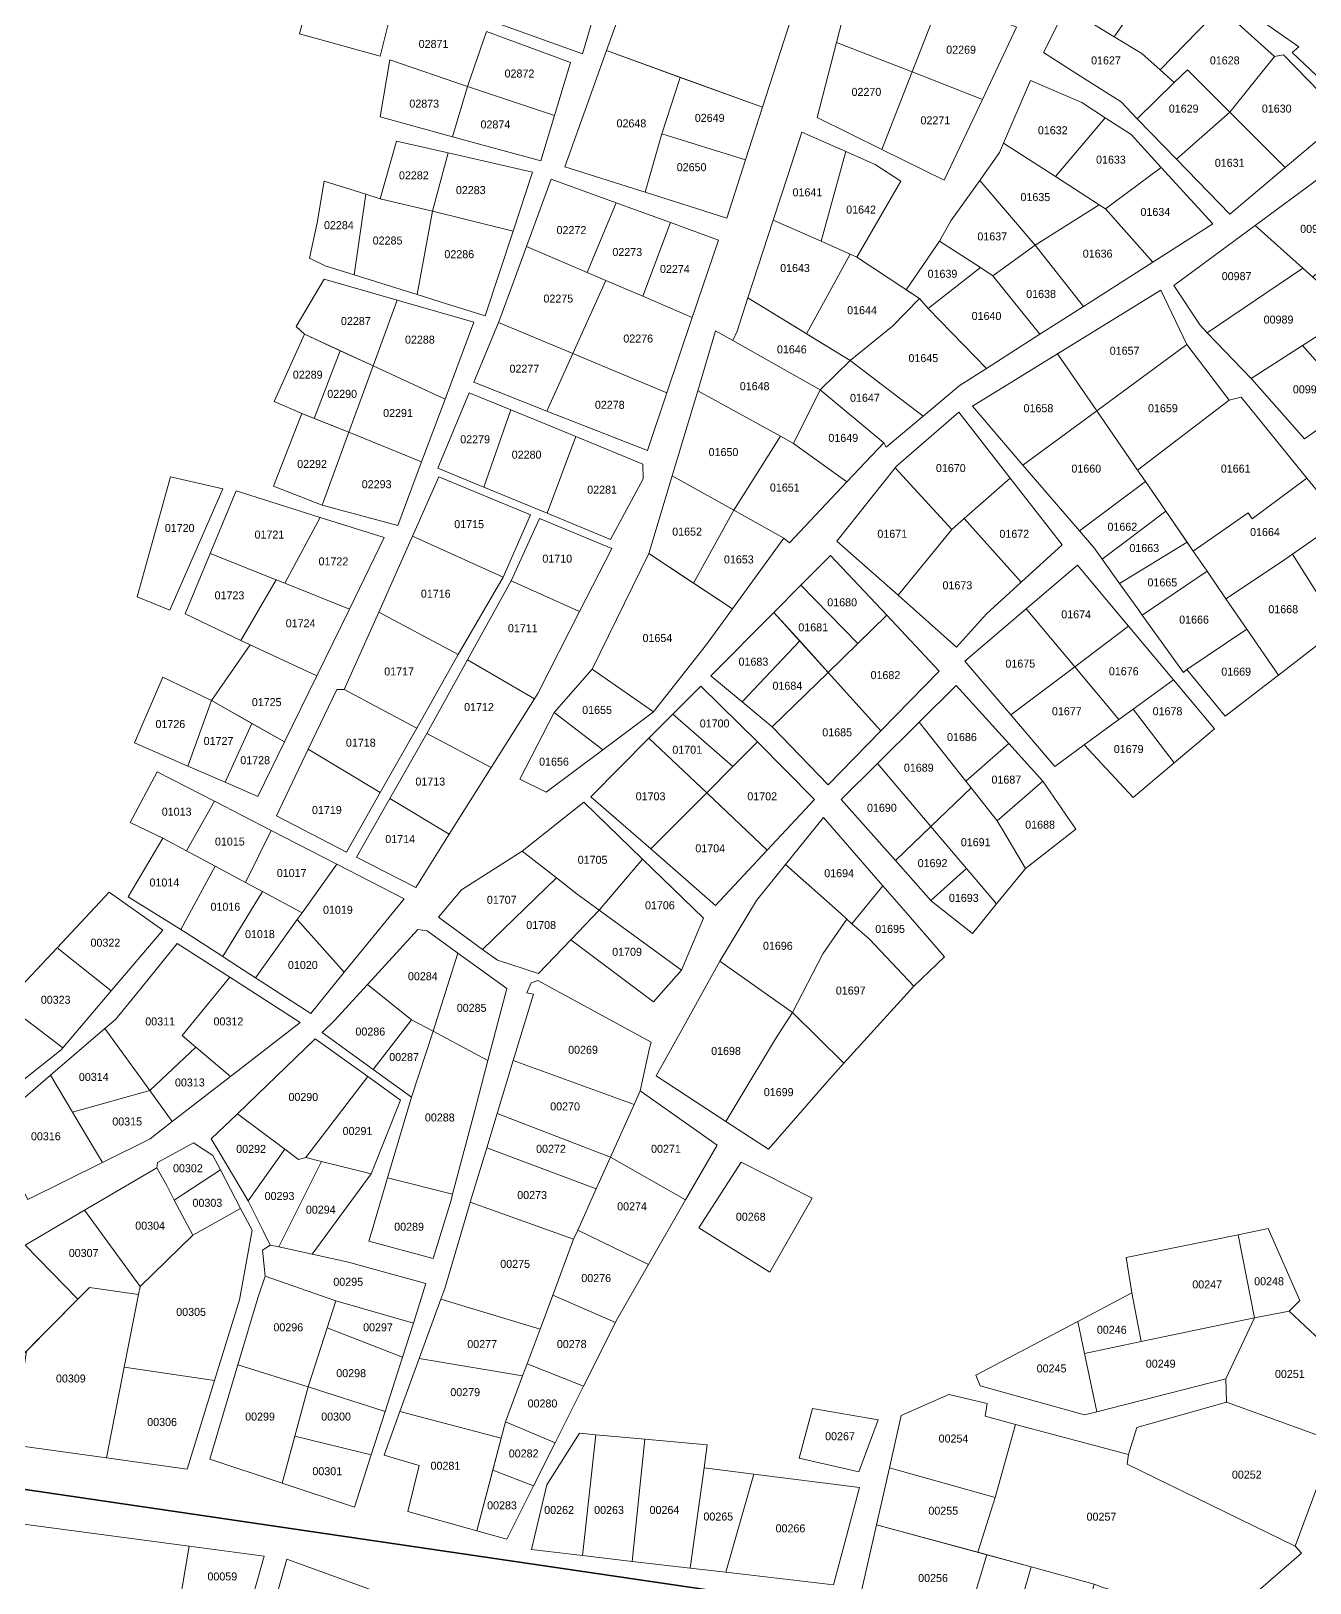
# Model space of a CAD drawing. Header units: metres. Extents: x 245225 to 248406, y 1633796 to 1637634.
# Drawn here: x 246845.3 to 247085.1, y 1634876.8 to 1635167.8 of the extents above; entities that cross this region are included whole.
import ezdxf
from ezdxf.enums import TextEntityAlignment as Align

# ---------------------------------------------------------------- set-up
doc = ezdxf.new("R2010")
doc.units = ezdxf.units.M
doc.header["$MEASUREMENT"] = 0
doc.layers.add('historique_numero_parcelle', color=7, linetype='Continuous')
doc.layers.add('limites_sections', color=7, linetype='Continuous')
doc.layers.add('LIMITES_PARCELLES', color=7, linetype='Continuous', lineweight=0, true_color=0xffffff)
doc.styles.add('Style-FANCY', font='FANCY.shx')

msp = doc.modelspace()

# ---------------------------------------------------------------- linework, layer by layer
at = {"layer": 'limites_parcelles', "flags": 128}
for points in [[(246975.516, 1635181.626), (246989.965, 1635176.712), (246982.493, 1635153.475), (246953.267, 1635164.093), (246961.311, 1635186.456), (246975.516, 1635181.626)], [(246952.71, 1635176.865), (246948.726, 1635163.488), (246930.802, 1635169.931), (246935.004, 1635180.71), (246936.095, 1635183.509), (246952.71, 1635176.865)], [(247080.081, 1635184.761), (247086.971, 1635179.308), (247092.753, 1635175.235), (247105.954, 1635165.935), (247093.207, 1635152.98), (247081.785, 1635163.75), (247083.055, 1635164.809), (247071.225, 1635173.061), (247079.887, 1635184.813), (247079.927, 1635184.866), (247080.081, 1635184.761)], [(247012.321, 1635175.79), (247016.036, 1635174.26), (247010.542, 1635160.095), (246996.357, 1635165.634), (247000.235, 1635180.769), (247012.321, 1635175.79)], [(247066.439, 1635170.1), (247057.026, 1635160.503), (247053.633, 1635163.539), (247048.452, 1635166.691), (247055.962, 1635177.615), (247066.439, 1635170.1)], [(247022.225, 1635171.71), (247030.103, 1635168.464), (247023.719, 1635154.949), (247010.542, 1635160.095), (247016.036, 1635174.26), (247022.225, 1635171.71)], [(247048.452, 1635166.691), (247053.633, 1635163.539), (247057.026, 1635160.503), (247059.666, 1635158.141), (247052.762, 1635151.325), (247049.72, 1635154.466), (247042.98, 1635158.755), (247035.167, 1635163.726), (247039.444, 1635172.171), (247048.452, 1635166.691)], [(247078.504, 1635163.01), (247070.09, 1635152.585), (247062.206, 1635160.47), (247059.666, 1635158.141), (247057.026, 1635160.503), (247066.439, 1635170.1), (247068.556, 1635171.9), (247078.504, 1635163.01)], [(246967.064, 1635159.081), (246963.627, 1635148.476), (246960.513, 1635137.543), (246945.436, 1635142.323), (246949.246, 1635152.914), (246953.267, 1635164.093), (246967.064, 1635159.081)], [(247080.487, 1635142.189), (247070.09, 1635152.585), (247078.504, 1635163.01), (247080.197, 1635163.327), (247091.623, 1635151.572), (247080.487, 1635142.189)], [(247070.09, 1635152.585), (247060.109, 1635143.739), (247052.762, 1635151.325), (247059.666, 1635158.141), (247062.206, 1635160.47), (247070.09, 1635152.585)], [(247046.752, 1635151.524), (247037.445, 1635140.468), (247027.694, 1635146.753), (247032.749, 1635158.516), (247042.38, 1635154.388), (247046.752, 1635151.524)], [(247057.266, 1635142.168), (247046.807, 1635134.435), (247045.624, 1635135.197), (247037.445, 1635140.468), (247046.752, 1635151.524), (247051.587, 1635148.356), (247057.266, 1635142.168)], [(246998.12, 1635145.169), (246993.486, 1635128.348), (246984.512, 1635132.33), (246987.236, 1635140.668), (246989.886, 1635148.779), (246998.12, 1635145.169)], [(247037.445, 1635140.468), (247045.624, 1635135.197), (247033.631, 1635127.608), (247023.234, 1635139.772), (247026.928, 1635144.969), (247027.694, 1635146.753), (247037.445, 1635140.468)], [(246935.723, 1635130.271), (246926.669, 1635132.525), (246920.645, 1635134.025), (246923.546, 1635144.921), (246939.358, 1635141.338), (246935.723, 1635130.271)], [(246993.486, 1635128.348), (246998.12, 1635145.169), (247003.645, 1635142.747), (247008.433, 1635139.63), (247000.171, 1635125.381), (246993.486, 1635128.348)], [(246908.098, 1635137.16), (246905.928, 1635122.034), (246900.464, 1635123.743), (246897.553, 1635125.198), (246899.009, 1635131.813), (246900.332, 1635139.618), (246908.098, 1635137.16)], [(247033.631, 1635127.608), (247025.693, 1635121.893), (247023.367, 1635123.407), (247015.692, 1635128.402), (247017.826, 1635132.163), (247023.234, 1635139.772), (247033.631, 1635127.608)], [(247096.663, 1635131.951), (247085.7, 1635121.646), (247083.81, 1635123.342), (247074.896, 1635131.34), (247087.076, 1635140.316), (247096.663, 1635131.951)], [(246910.783, 1635136.311), (246920.645, 1635134.025), (246917.721, 1635118.345), (246905.928, 1635122.034), (246908.098, 1635137.16), (246910.783, 1635136.311)], [(246935.723, 1635130.271), (246930.494, 1635114.35), (246923.265, 1635116.612), (246917.721, 1635118.345), (246920.645, 1635134.025), (246926.669, 1635132.525), (246935.723, 1635130.271)], [(246965.235, 1635131.845), (246960.053, 1635118.054), (246953.1, 1635121.026), (246949.643, 1635122.503), (246955.052, 1635135.56), (246965.235, 1635131.845)], [(247046.807, 1635134.435), (247055.659, 1635124.431), (247042.666, 1635116.129), (247033.631, 1635127.608), (247045.624, 1635135.197), (247046.807, 1635134.435)], [(246998.9, 1635125.946), (246990.771, 1635111.008), (246990.675, 1635111.067), (246979.757, 1635117.774), (246984.512, 1635132.33), (246993.486, 1635128.348), (246998.9, 1635125.946)], [(247083.81, 1635123.342), (247065.891, 1635111.201), (247064.533, 1635112.614), (247059.612, 1635120.075), (247074.896, 1635131.34), (247083.81, 1635123.342)], [(247009.448, 1635119.265), (247015.692, 1635128.402), (247023.367, 1635123.407), (247013.549, 1635115.781), (247011.961, 1635117.607), (247009.448, 1635119.265)], [(246949.643, 1635122.503), (246953.1, 1635121.026), (246946.934, 1635107.327), (246933.011, 1635113.138), (246933.265, 1635113.748), (246938.262, 1635127.367), (246949.643, 1635122.503)], [(246990.771, 1635111.008), (246998.9, 1635125.946), (247000.171, 1635125.381), (247011.961, 1635117.607), (247006.881, 1635112.448), (246998.901, 1635106.014), (246990.771, 1635111.008)], [(247025.693, 1635121.893), (247034.521, 1635110.926), (247024.496, 1635104.52), (247013.549, 1635115.781), (247023.367, 1635123.407), (247025.693, 1635121.893)], [(247085.7, 1635121.646), (247093.224, 1635114.894), (247083.766, 1635108.832), (247074.111, 1635102.644), (247065.891, 1635111.201), (247083.81, 1635123.342), (247085.7, 1635121.646)], [(246913.978, 1635117.303), (246909.47, 1635104.974), (246896.627, 1635110.911), (246895.04, 1635112.366), (246900.332, 1635121.23), (246913.978, 1635117.303)], [(246960.053, 1635118.054), (246969.336, 1635114.086), (246964.57, 1635099.967), (246946.934, 1635107.327), (246953.1, 1635121.026), (246960.053, 1635118.054)], [(246998.901, 1635106.014), (246993.292, 1635100.51), (246976.906, 1635109.739), (246977.715, 1635111.526), (246979.757, 1635117.774), (246998.901, 1635106.014)], [(247018.851, 1635100.807), (247012.61, 1635095.565), (246998.901, 1635106.014), (247006.881, 1635112.448), (247011.961, 1635117.607), (247013.549, 1635115.781), (247024.496, 1635104.52), (247019.383, 1635101.254), (247018.851, 1635100.807)], [(246903.281, 1635107.835), (246898.443, 1635095.149), (246896.098, 1635096.094), (246890.939, 1635098.343), (246896.627, 1635110.911), (246903.281, 1635107.835)], [(246976.906, 1635109.739), (246993.292, 1635100.51), (246988.318, 1635090.456), (246985.883, 1635091.793), (246970.347, 1635100.326), (246973.709, 1635111.54), (246976.906, 1635109.739)], [(247070.01, 1635098.578), (247062.886, 1635093.141), (247052.819, 1635085.458), (247045.171, 1635096.588), (247062.073, 1635109.029), (247070.01, 1635098.578)], [(247093.423, 1635097.904), (247084.139, 1635091.342), (247074.217, 1635102.533), (247074.111, 1635102.644), (247083.766, 1635108.832), (247093.423, 1635097.904)], [(247012.61, 1635095.565), (247005.655, 1635089.724), (247005.232, 1635090.571), (246993.292, 1635100.51), (246998.901, 1635106.014), (247012.61, 1635095.565)], [(247084.584, 1635083.942), (247074.305, 1635076.339), (247073.573, 1635077.416), (247063.257, 1635070.269), (247056.221, 1635080.508), (247054.308, 1635083.292), (247052.819, 1635085.458), (247062.886, 1635093.141), (247070.01, 1635098.578), (247072.259, 1635099.107), (247084.584, 1635083.942)], [(246947.462, 1635091.76), (246942.126, 1635077.366), (246930.261, 1635082.252), (246935.336, 1635096.739), (246941.11, 1635094.391), (246947.462, 1635091.76)], [(247028.946, 1635083.956), (247020.281, 1635076.35), (247017.987, 1635074.336), (247007.396, 1635085.89), (247007.643, 1635086.201), (247019.332, 1635096.328), (247028.946, 1635083.956)], [(247052.819, 1635085.458), (247054.308, 1635083.292), (247041.909, 1635074.079), (247031.336, 1635086.404), (247045.171, 1635096.588), (247052.819, 1635085.458)], [(246942.126, 1635077.366), (246947.462, 1635091.76), (246960.041, 1635086.549), (246960.147, 1635083.798), (246954.009, 1635072.473), (246942.126, 1635077.366)], [(246988.318, 1635090.456), (246998.311, 1635083.235), (246987.558, 1635071.838), (246986.499, 1635072.685), (246977.118, 1635077.932), (246985.883, 1635091.793), (246988.318, 1635090.456)], [(246899.538, 1635076.594), (246892.922, 1635064.252), (246891.304, 1635064.901), (246878.956, 1635069.848), (246883.795, 1635081.542), (246899.538, 1635076.594)], [(247058.096, 1635077.779), (247046.167, 1635068.76), (247044.61, 1635070.929), (247043.791, 1635071.884), (247041.909, 1635074.079), (247054.308, 1635083.292), (247056.221, 1635080.508), (247058.096, 1635077.779)], [(247084.584, 1635083.942), (247090.998, 1635076.05), (247081.88, 1635069.713), (247079.794, 1635068.264), (247069.397, 1635061.333), (247065.85, 1635066.496), (247064.978, 1635067.765), (247063.257, 1635070.269), (247073.573, 1635077.416), (247074.305, 1635076.339), (247084.584, 1635083.942)], [(247031.015, 1635064.458), (247024.502, 1635058.493), (247018.87, 1635052.274), (247007.904, 1635061.983), (247017.987, 1635074.336), (247020.281, 1635076.35), (247031.015, 1635064.458)], [(246976.856, 1635059.451), (246972, 1635052.788), (246962.025, 1635040.122), (246950.535, 1635048.123), (246961.205, 1635069.827), (246976.856, 1635059.451)], [(247049.459, 1635064.172), (247062.097, 1635071.957), (247063.257, 1635070.269), (247064.978, 1635067.765), (247065.85, 1635066.496), (247053.699, 1635058.262), (247052.871, 1635059.415), (247049.459, 1635064.172)], [(247090.621, 1635055.81), (247079.227, 1635047.028), (247073.296, 1635055.66), (247069.397, 1635061.333), (247079.794, 1635068.264), (247081.88, 1635069.713), (247090.621, 1635055.81)], [(246892.922, 1635064.252), (246905.035, 1635059.399), (246898.945, 1635046.912), (246886.441, 1635052.702), (246884.712, 1635053.529), (246891.304, 1635064.901), (246892.922, 1635064.252)], [(246927.169, 1635049.894), (246935.348, 1635064.726), (246948.18, 1635058.929), (246940.356, 1635043.581), (246939.742, 1635042.602), (246927.169, 1635049.894)], [(247069.397, 1635061.333), (247073.296, 1635055.66), (247062.073, 1635048.042), (247061.411, 1635047.513), (247053.699, 1635058.262), (247065.85, 1635066.496), (247069.397, 1635061.333)], [(247004.692, 1635036.562), (246994.805, 1635047.522), (247000.351, 1635052.919), (247005.817, 1635058.237), (247015.638, 1635047.778), (247004.692, 1635036.562)], [(247059.53, 1635046.14), (247051.998, 1635040.641), (247049.331, 1635038.695), (247041.04, 1635048.598), (247051.135, 1635056.18), (247059.53, 1635046.14)], [(247049.331, 1635038.695), (247042.791, 1635033.921), (247037.334, 1635029.918), (247029.034, 1635039.58), (247041.04, 1635048.598), (247049.331, 1635038.695)], [(246917.65, 1635037.101), (246910.808, 1635024.998), (246897.333, 1635033.13), (246902.679, 1635044.322), (246904.055, 1635044.322), (246917.65, 1635037.101)], [(247059.695, 1635030.572), (247052.019, 1635024.098), (247042.791, 1635033.921), (247049.331, 1635038.695), (247051.998, 1635040.641), (247059.695, 1635030.572)], [(247020.625, 1635027.138), (247021.611, 1635025.892), (247014.037, 1635018.614), (247004.086, 1635030.474), (247011.876, 1635038.192), (247020.625, 1635027.138)], [(246983.378, 1635014.224), (246972.032, 1635024.968), (246976.932, 1635029.893), (246981.525, 1635034.509), (246992.248, 1635023.728), (246983.378, 1635014.224)], [(247026.486, 1635019.732), (247021.611, 1635025.892), (247020.625, 1635027.138), (247028.673, 1635034.189), (247035.085, 1635027.14), (247026.486, 1635019.732)], [(246879.717, 1635023.367), (246874.504, 1635014.068), (246870.037, 1635016.454), (246863.951, 1635019.365), (246868.978, 1635028.89), (246879.717, 1635023.367)], [(247031.778, 1635010.736), (247027.919, 1635017.297), (247026.486, 1635019.732), (247035.085, 1635027.14), (247041.22, 1635018.143), (247031.778, 1635010.736)], [(246890.386, 1635017.88), (246885.565, 1635008.158), (246879.894, 1635011.187), (246874.504, 1635014.068), (246879.717, 1635023.367), (246890.386, 1635017.88)], [(246960.009, 1635012.515), (246951.875, 1635002.968), (246947.773, 1635005.974), (246943.884, 1635009.015), (246937.454, 1635014.043), (246948.963, 1635023.172), (246960.009, 1635012.515)], [(247031.778, 1635010.736), (247026.397, 1635004.136), (247020.724, 1635010.781), (247014.037, 1635018.614), (247021.611, 1635025.892), (247026.486, 1635019.732), (247027.919, 1635017.297), (247031.778, 1635010.736)], [(247005.043, 1635007.542), (246999.263, 1635000.422), (246998.298, 1635001.281), (246997.213, 1635002.245), (246986.796, 1635011.508), (246993.924, 1635020.349), (247003.761, 1635009.018), (247005.043, 1635007.542)], [(246902.679, 1635011.558), (246896.182, 1635002.485), (246888.717, 1635006.473), (246885.565, 1635008.158), (246890.386, 1635017.88), (246902.679, 1635011.558)], [(246879.894, 1635011.187), (246873.454, 1634999.317), (246863.554, 1635005.474), (246870.037, 1635016.454), (246874.504, 1635014.068), (246879.894, 1635011.187)], [(246904.086, 1634991.312), (246895.248, 1635001.182), (246896.182, 1635002.485), (246902.679, 1635011.558), (246915.281, 1635005.077), (246904.086, 1634991.312)], [(246943.884, 1635009.015), (246930.015, 1634995.612), (246921.757, 1635001.654), (246926.077, 1635006.767), (246937.454, 1635014.043), (246943.884, 1635009.015)], [(246993.805, 1634994.792), (246988.122, 1634983.749), (246974.496, 1634993.406), (246981.375, 1635004.783), (246986.796, 1635011.508), (246997.213, 1635002.245), (246998.298, 1635001.281), (246993.805, 1634994.792)], [(246885.565, 1635008.158), (246888.717, 1635006.473), (246881.305, 1634994.246), (246874.402, 1634998.727), (246873.454, 1634999.317), (246879.894, 1635011.187), (246885.565, 1635008.158)], [(246951.875, 1635002.968), (246946.549, 1634997.411), (246940.466, 1634991.065), (246932.789, 1634993.582), (246930.015, 1634995.612), (246943.884, 1635009.015), (246947.773, 1635005.974), (246951.875, 1635002.968)], [(247026.397, 1635004.136), (247021.856, 1634998.565), (247014.183, 1635004.651), (247014.082, 1635004.765), (247020.724, 1635010.781), (247026.397, 1635004.136)], [(246881.305, 1634994.246), (246888.717, 1635006.473), (246896.182, 1635002.485), (246895.248, 1635001.182), (246887.432, 1634990.269), (246884.225, 1634992.351), (246881.533, 1634994.098), (246881.398, 1634994.186), (246881.305, 1634994.246)], [(247016.61, 1634994.219), (247010.884, 1634988.683), (247002.541, 1634997.507), (246999.263, 1635000.422), (247005.043, 1635007.542), (247009.404, 1635002.519), (247016.61, 1634994.219)], [(246999.263, 1635000.422), (247002.541, 1634997.507), (247010.884, 1634988.683), (246997.751, 1634974.244), (246988.122, 1634983.749), (246993.805, 1634994.792), (246998.298, 1635001.281), (246999.263, 1635000.422)], [(246925.381, 1634994.895), (246920.737, 1634980.241), (246916.693, 1634982.405), (246908.4, 1634989.009), (246917.875, 1634999.359), (246919.594, 1634999.094), (246925.381, 1634994.895)], [(246860.378, 1634987.809), (246851.313, 1634977.133), (246840.404, 1634985.441), (246840.533, 1634985.561), (246850.226, 1634995.886), (246860.378, 1634987.809)], [(246882.61, 1634990.373), (246873.693, 1634979.454), (246876.246, 1634977.285), (246867.614, 1634969.158), (246859.212, 1634980.769), (246861.173, 1634982.455), (246864.847, 1634986.974), (246872.758, 1634996.705), (246882.61, 1634990.373)], [(246920.737, 1634980.241), (246925.381, 1634994.895), (246929.616, 1634991.822), (246934.543, 1634988.246), (246931.795, 1634977.81), (246930.99, 1634974.753), (246920.737, 1634980.241)], [(246984.947, 1634978.854), (246981.765, 1634973.549), (246981.056, 1634972.368), (246975.642, 1634963.34), (246962.563, 1634971.895), (246967.346, 1634980.517), (246974.496, 1634993.406), (246988.122, 1634983.749), (246984.947, 1634978.854)], [(246895.822, 1634981.88), (246882.74, 1634971.764), (246876.246, 1634977.285), (246873.693, 1634979.454), (246882.61, 1634990.373), (246895.822, 1634981.88)], [(246916.693, 1634982.405), (246909.522, 1634973.083), (246899.924, 1634980.048), (246902.173, 1634982.206), (246908.4, 1634989.009), (246916.693, 1634982.405)], [(246938.276, 1634987.461), (246939.091, 1634989.348), (246940.349, 1634989.744), (246961.621, 1634978.208), (246961.296, 1634977.11), (246959.547, 1634969.064), (246958.414, 1634966.541), (246935.773, 1634974.742), (246939.57, 1634987.188), (246938.276, 1634987.461)], [(246851.313, 1634977.133), (246851.011, 1634976.777), (246843.998, 1634971.232), (246834.539, 1634980.01), (246840.404, 1634985.441), (246851.313, 1634977.133)], [(246994.604, 1634970.784), (246983.597, 1634958.137), (246975.642, 1634963.34), (246981.056, 1634972.368), (246981.765, 1634973.549), (246984.947, 1634978.854), (246988.122, 1634983.749), (246997.751, 1634974.244), (246994.604, 1634970.784)], [(246928.527, 1634965.399), (246924.389, 1634949.686), (246912.203, 1634952.749), (246916.693, 1634967.879), (246920.737, 1634980.241), (246930.99, 1634974.753), (246928.527, 1634965.399)], [(246908.49, 1634971.742), (246896.849, 1634956.608), (246895.499, 1634956.211), (246892.926, 1634958.134), (246884.026, 1634964.784), (246898.64, 1634978.815), (246908.49, 1634971.742)], [(246858.74, 1634955.666), (246844.769, 1634948.721), (246841.254, 1634955.36), (246837.625, 1634962.215), (246848.999, 1634971.991), (246853.11, 1634965.102), (246854.396, 1634962.946), (246858.74, 1634955.666)], [(246909.112, 1634953.526), (246899.807, 1634955.864), (246896.849, 1634956.608), (246908.49, 1634971.742), (246914.616, 1634967.343), (246909.112, 1634953.526)], [(246871.832, 1634963.328), (246867.655, 1634960.098), (246858.74, 1634955.666), (246854.396, 1634962.946), (246853.11, 1634965.102), (246867.614, 1634969.158), (246871.832, 1634963.328)], [(246968.083, 1634948.634), (246953.971, 1634956.635), (246958.414, 1634966.541), (246959.547, 1634969.064), (246973.966, 1634958.878), (246968.083, 1634948.634)], [(246892.926, 1634958.134), (246886.054, 1634948.433), (246880.568, 1634957.687), (246879.113, 1634960.068), (246884.026, 1634964.784), (246892.926, 1634958.134)], [(246880.851, 1634954.244), (246872.209, 1634948.6), (246870.779, 1634951.337), (246868.927, 1634954.644), (246869.079, 1634955.634), (246875.826, 1634959.365), (246879.429, 1634956.948), (246880.851, 1634954.244)], [(246899.807, 1634955.864), (246891.818, 1634939.818), (246890.181, 1634940.178), (246888.911, 1634942.718), (246886.054, 1634948.433), (246892.926, 1634958.134), (246895.499, 1634956.211), (246896.849, 1634956.608), (246899.807, 1634955.864)], [(246951.323, 1634950.734), (246947.849, 1634942.991), (246947.078, 1634941.272), (246927.686, 1634948.234), (246930.791, 1634958.411), (246951.323, 1634950.734)], [(246968.083, 1634948.634), (246961.128, 1634936.523), (246947.849, 1634942.991), (246951.323, 1634950.734), (246953.971, 1634956.635), (246968.083, 1634948.634)], [(246872.209, 1634948.6), (246875.656, 1634942.003), (246865.8, 1634932.432), (246855.394, 1634946.695), (246868.927, 1634954.644), (246870.779, 1634951.337), (246872.209, 1634948.6)], [(246920.761, 1634937.623), (246908.688, 1634940.902), (246909.305, 1634942.982), (246912.203, 1634952.749), (246924.389, 1634949.686), (246924.092, 1634948.559), (246920.761, 1634937.623)], [(246947.078, 1634941.272), (246943.159, 1634930.769), (246940.79, 1634924.423), (246922.183, 1634930.051), (246922.902, 1634932.022), (246927.664, 1634948.162), (246927.686, 1634948.234), (246947.078, 1634941.272)], [(246865.8, 1634932.432), (246865.5, 1634930.904), (246856.288, 1634932.24), (246854.115, 1634930.042), (246844.233, 1634940.138), (246855.394, 1634946.695), (246865.8, 1634932.432)], [(246886.778, 1634942.978), (246884.454, 1634929.905), (246879.774, 1634914.758), (246862.821, 1634917.264), (246865.5, 1634930.904), (246865.8, 1634932.432), (246875.656, 1634942.003), (246884.632, 1634947.057), (246886.778, 1634942.978)], [(246961.128, 1634936.523), (246955.049, 1634925.937), (246954.91, 1634925.662), (246943.159, 1634930.769), (246947.078, 1634941.272), (246947.849, 1634942.991), (246961.128, 1634936.523)], [(247053.499, 1634922.079), (247051.754, 1634931.229), (247050.696, 1634937.843), (247071.657, 1634942.119), (247074.715, 1634926.532), (247053.499, 1634922.079)], [(247081.255, 1634927.789), (247074.715, 1634926.532), (247071.657, 1634942.119), (247077.286, 1634943.267), (247083.24, 1634929.773), (247081.255, 1634927.789)], [(246854.115, 1634930.042), (246842.715, 1634918.508), (246836.778, 1634919.3), (246827.226, 1634922.937), (246820.595, 1634925.462), (246839.425, 1634937.314), (246844.233, 1634940.138), (246854.115, 1634930.042)], [(246891.818, 1634939.818), (246898.04, 1634938.452), (246904.852, 1634936.956), (246907.317, 1634936.282), (246919.351, 1634932.993), (246917.081, 1634925.54), (246902.51, 1634929.728), (246889.216, 1634934.337), (246888.753, 1634939.225), (246890.181, 1634940.178), (246891.818, 1634939.818)], [(246902.51, 1634929.728), (246900.873, 1634924.676), (246897.278, 1634913.584), (246884.149, 1634917.743), (246887.946, 1634930.447), (246889.216, 1634934.337), (246902.51, 1634929.728)], [(246841.887, 1634902.746), (246844.467, 1634920.281), (246854.115, 1634930.042), (246856.288, 1634932.24), (246865.5, 1634930.904), (246862.821, 1634917.264), (246859.487, 1634900.285), (246841.887, 1634902.746)], [(246940.79, 1634924.423), (246938.355, 1634917.897), (246937.513, 1634915.639), (246918.132, 1634918.933), (246922.183, 1634930.051), (246940.79, 1634924.423)], [(246954.91, 1634925.662), (246948.908, 1634913.694), (246938.355, 1634917.897), (246940.79, 1634924.423), (246943.159, 1634930.769), (246954.91, 1634925.662)], [(247095.94, 1634914.031), (247089.664, 1634903.381), (247069.481, 1634910.723), (247069.349, 1634915.089), (247074.715, 1634926.532), (247081.255, 1634927.789), (247095.94, 1634914.031)], [(247042.895, 1634919.854), (247045.199, 1634908.931), (247042.89, 1634908.342), (247023.311, 1634913.766), (247022.518, 1634915.75), (247041.626, 1634925.867), (247042.895, 1634919.854)], [(247069.349, 1634915.089), (247045.199, 1634908.931), (247042.895, 1634919.854), (247053.499, 1634922.079), (247074.715, 1634926.532), (247069.349, 1634915.089)], [(246937.513, 1634915.639), (246934.301, 1634907.032), (246933.493, 1634903.973), (246914.493, 1634908.949), (246918.132, 1634918.933), (246937.513, 1634915.639)], [(246948.908, 1634913.694), (246943.604, 1634903.121), (246934.301, 1634907.032), (246937.513, 1634915.639), (246938.355, 1634917.897), (246948.908, 1634913.694)], [(247089.671, 1634875.248), (247079.322, 1634865.229), (247072.069, 1634872.424), (247083.524, 1634882.412), (247082.388, 1634883.735), (247089.664, 1634903.381), (247095.94, 1634914.031), (247110.756, 1634906.225), (247108.772, 1634890.615), (247094.749, 1634880.164), (247089.671, 1634875.248)], [(247029.946, 1634906.559), (247026.138, 1634892.847), (247006.283, 1634898.41), (247008.495, 1634908.21), (247017.404, 1634912.179), (247024.634, 1634910.459), (247024.237, 1634908.078), (247029.946, 1634906.559)], [(247089.664, 1634903.381), (247082.388, 1634883.735), (247050.837, 1634899.081), (247051.093, 1634900.934), (247052.68, 1634905.961), (247069.481, 1634910.723), (247089.664, 1634903.381)], [(246933.493, 1634903.973), (246928.912, 1634886.627), (246916.023, 1634890.218), (246918.139, 1634898.817), (246911.525, 1634900.801), (246914.493, 1634908.949), (246933.493, 1634903.973)], [(246939.559, 1634895.059), (246931.912, 1634897.988), (246933.493, 1634903.973), (246934.301, 1634907.032), (246943.604, 1634903.121), (246939.559, 1634895.059)], [(246951.212, 1634904.622), (246948.748, 1634881.956), (246939.174, 1634883.074), (246942.084, 1634895.245), (246948.169, 1634904.903), (246951.212, 1634904.622)], [(246971.585, 1634898.42), (246968.916, 1634879.6), (246958.05, 1634880.869), (246960.416, 1634903.773), (246972.123, 1634902.693), (246971.585, 1634898.42)], [(247051.093, 1634900.934), (247050.837, 1634899.081), (247082.388, 1634883.735), (247083.524, 1634882.412), (247072.069, 1634872.424), (247068.167, 1634870.043), (247046.471, 1634875.93), (247044.702, 1634876.599), (247032.894, 1634879.824), (247022.846, 1634882.568), (247026.138, 1634892.847), (247029.946, 1634906.559), (247051.093, 1634900.934)], [(246874.997, 1634883.714), (246873.075, 1634872.272), (246885.935, 1634870.774), (246882.656, 1634859.097), (246864.476, 1634863.011), (246861.169, 1634847.467), (246878.453, 1634844.135), (246859.54, 1634776.795), (246857.107, 1634768.467), (246823.328, 1634777.96), (246826.071, 1634786.187), (246820.865, 1634788.062), (246842.547, 1634888.057), (246874.997, 1634883.714)], [(246907.11, 1634856.152), (246896.287, 1634858.357), (246887.38, 1634860.172), (246893.275, 1634881.305), (246911.531, 1634874.691), (246907.11, 1634856.152)]]:
    msp.add_lwpolyline(points, close=True, dxfattribs=at)
at = {"layer": 'limites_parcelles'}
for points in [[(247055.962, 1635177.615), (247048.452, 1635166.691), (247039.444, 1635172.171), (247044.638, 1635182.429)], [(246913.008, 1635171.814), (246910.783, 1635163.034), (246895.701, 1635167.267), (246897.817, 1635175.229)], [(246943.508, 1635151.936), (246927.187, 1635157.345), (246930.759, 1635167.664), (246946.501, 1635161.843)], [(247010.542, 1635160.095), (247004.895, 1635145.536), (246992.744, 1635151.531), (246996.357, 1635165.634)], [(246927.187, 1635157.345), (246924.378, 1635147.96), (246910.783, 1635151.657), (246912.635, 1635162.372)], [(247023.719, 1635154.949), (247016.556, 1635139.783), (247004.895, 1635145.536), (247010.542, 1635160.095)], [(246943.508, 1635151.936), (246940.945, 1635143.455), (246924.378, 1635147.96), (246927.187, 1635157.345)], [(246963.627, 1635148.476), (246967.064, 1635159.081), (246982.493, 1635153.475), (246979.327, 1635143.63)], [(247080.487, 1635142.189), (247070.093, 1635133.431), (247060.109, 1635143.739), (247070.09, 1635152.585)], [(246979.327, 1635143.63), (246975.81, 1635132.693), (246960.513, 1635137.543), (246963.627, 1635148.476)], [(246923.546, 1635144.921), (246920.645, 1635134.025), (246910.783, 1635136.311), (246913.852, 1635147.118)], [(246955.052, 1635135.56), (246949.643, 1635122.503), (246938.262, 1635127.367), (246942.896, 1635139.995)], [(247055.659, 1635124.431), (247046.807, 1635134.435), (247057.266, 1635142.168), (247066.933, 1635131.634)], [(246969.336, 1635114.086), (246960.053, 1635118.054), (246965.235, 1635131.845), (246974.223, 1635128.565)], [(247042.666, 1635116.129), (247034.521, 1635110.926), (247025.693, 1635121.893), (247033.631, 1635127.608)], [(247062.073, 1635109.029), (247045.171, 1635096.588), (247037.831, 1635107.27), (247057.178, 1635119.215)], [(246922.968, 1635098.734), (246909.47, 1635104.974), (246913.978, 1635117.303), (246928.377, 1635113.16)], [(247103.904, 1635105.312), (247093.423, 1635097.904), (247083.766, 1635108.832), (247093.224, 1635114.894)], [(246942.074, 1635096.531), (246928.348, 1635101.948), (246933.011, 1635113.138), (246946.934, 1635107.327)], [(246898.443, 1635095.149), (246903.281, 1635107.835), (246909.47, 1635104.974), (246904.923, 1635092.538)], [(246922.968, 1635098.734), (246918.581, 1635087.035), (246904.923, 1635092.538), (246909.47, 1635104.974)], [(246960.902, 1635089.099), (246942.074, 1635096.531), (246946.934, 1635107.327), (246964.57, 1635099.967)], [(247045.171, 1635096.588), (247031.336, 1635086.404), (247021.884, 1635097.424), (247037.831, 1635107.27)], [(246935.336, 1635096.739), (246930.261, 1635082.252), (246921.624, 1635085.808), (246927.505, 1635099.923)], [(246985.883, 1635091.793), (246977.118, 1635077.932), (246965.57, 1635084.39), (246970.347, 1635100.326)], [(247005.232, 1635090.571), (246998.311, 1635083.235), (246988.318, 1635090.456), (246993.292, 1635100.51)], [(246904.923, 1635092.538), (246899.935, 1635078.896), (246890.807, 1635082.468), (246896.098, 1635096.094)], [(246918.581, 1635087.035), (246914.09, 1635075.06), (246899.935, 1635078.896), (246904.923, 1635092.538)], [(246881.282, 1635081.939), (246871.36, 1635059.185), (246865.274, 1635061.698), (246871.492, 1635084.188)], [(246939.014, 1635077.091), (246933.843, 1635065.406), (246916.868, 1635073.074), (246921.835, 1635084.221)], [(246977.118, 1635077.932), (246969.57, 1635064.282), (246961.205, 1635069.827), (246965.57, 1635084.39)], [(247017.987, 1635074.336), (247007.904, 1635061.983), (246996.456, 1635072.12), (247007.396, 1635085.89)], [(247031.015, 1635064.458), (247020.281, 1635076.35), (247028.946, 1635083.956), (247038.657, 1635071.458)], [(246905.035, 1635059.399), (246892.922, 1635064.252), (246899.538, 1635076.594), (246911.576, 1635072.811)], [(246935.348, 1635064.726), (246940.711, 1635076.387), (246954.22, 1635070.78), (246948.18, 1635058.929)], [(246969.57, 1635064.282), (246977.118, 1635077.932), (246986.499, 1635072.685), (246976.856, 1635059.451)], [(247046.167, 1635068.76), (247058.096, 1635077.779), (247062.097, 1635071.957), (247049.459, 1635064.172)], [(247090.621, 1635055.81), (247081.88, 1635069.713), (247090.998, 1635076.05), (247100.967, 1635063.785)], [(246933.843, 1635065.406), (246925.447, 1635050.893), (246910.529, 1635058.849), (246916.868, 1635073.074)], [(246891.304, 1635064.901), (246884.712, 1635053.529), (246874.27, 1635058.523), (246878.956, 1635069.848)], [(247000.351, 1635052.919), (246989.683, 1635063.858), (246995.265, 1635069.474), (247005.817, 1635058.237)], [(247051.135, 1635056.18), (247041.04, 1635048.598), (247031.954, 1635059.45), (247041.568, 1635067.622)], [(247000.351, 1635052.919), (246994.805, 1635047.522), (246984.642, 1635058.788), (246989.683, 1635063.858)], [(246925.447, 1635050.893), (246917.65, 1635037.101), (246904.055, 1635044.322), (246910.529, 1635058.849)], [(246989.486, 1635053.419), (246978.674, 1635041.99), (246972.787, 1635046.863), (246984.642, 1635058.788)], [(247041.04, 1635048.598), (247029.034, 1635039.58), (247020.401, 1635049.63), (247031.954, 1635059.45)], [(247079.227, 1635047.028), (247069.217, 1635039.311), (247062.073, 1635048.042), (247073.296, 1635055.66)], [(246898.945, 1635046.912), (246892.899, 1635034.517), (246879.165, 1635042.251), (246886.441, 1635052.702)], [(246978.674, 1635041.99), (246989.486, 1635053.419), (246994.805, 1635047.522), (246984.318, 1635037.316)], [(246919.539, 1635036.098), (246927.169, 1635049.894), (246939.742, 1635042.602), (246931.626, 1635029.678)], [(246879.165, 1635042.251), (246874.721, 1635029.981), (246864.745, 1635034.314), (246870.048, 1635046.606)], [(246962.025, 1635040.122), (246952.558, 1635033.021), (246943.425, 1635039.982), (246950.535, 1635048.123)], [(247004.692, 1635036.562), (246994.793, 1635026.421), (246984.318, 1635037.316), (246994.805, 1635047.522)], [(246981.525, 1635034.509), (246976.932, 1635029.893), (246965.682, 1635039.717), (246970.904, 1635044.969)], [(247028.673, 1635034.189), (247020.625, 1635027.138), (247011.876, 1635038.192), (247018.795, 1635045.048)], [(247059.695, 1635030.572), (247051.998, 1635040.641), (247059.53, 1635046.14), (247067.232, 1635036.93)], [(246874.721, 1635029.981), (246879.165, 1635042.251), (246886.76, 1635037.975), (246881.735, 1635026.935)], [(246881.735, 1635026.935), (246886.76, 1635037.975), (246892.899, 1635034.517), (246887.896, 1635024.26)], [(246952.558, 1635033.021), (246941.944, 1635025.06), (246936.969, 1635027.494), (246943.425, 1635039.982)], [(246976.932, 1635029.893), (246972.032, 1635024.968), (246961.209, 1635035.217), (246965.682, 1635039.717)], [(246912.601, 1635023.916), (246919.539, 1635036.098), (246931.626, 1635029.678), (246923.774, 1635017.173)], [(246972.032, 1635024.968), (246961.548, 1635014.431), (246950.286, 1635024.23), (246961.209, 1635035.217)], [(246910.808, 1635024.998), (246904.508, 1635013.852), (246891.355, 1635020.615), (246897.333, 1635033.13)], [(247014.037, 1635018.614), (247007.422, 1635012.257), (246997.25, 1635023.701), (247004.086, 1635030.474)], [(246906.342, 1635012.909), (246912.601, 1635023.916), (246923.774, 1635017.173), (246917.496, 1635007.174)], [(246983.378, 1635014.224), (246973.702, 1635003.857), (246961.548, 1635014.431), (246972.032, 1635024.968)], [(247020.724, 1635010.781), (247014.082, 1635004.765), (247007.422, 1635012.257), (247014.037, 1635018.614)], [(246967.279, 1634991.682), (246951.875, 1635002.968), (246960.009, 1635012.515), (246971.453, 1635001.476)], [(246860.378, 1634987.809), (246850.226, 1634995.886), (246860.007, 1635006.304), (246870.061, 1634999.214)], [(246967.279, 1634991.682), (246962.031, 1634985.742), (246946.549, 1634997.411), (246951.875, 1635002.968)], [(246904.086, 1634991.312), (246897.777, 1634983.554), (246887.432, 1634990.269), (246895.248, 1635001.182)], [(246920.737, 1634980.241), (246916.693, 1634967.879), (246909.522, 1634973.083), (246916.693, 1634982.405)], [(246867.614, 1634969.158), (246853.11, 1634965.102), (246848.999, 1634971.991), (246859.212, 1634980.769)], [(246882.74, 1634971.764), (246871.832, 1634963.328), (246867.614, 1634969.158), (246876.246, 1634977.285)], [(246958.414, 1634966.541), (246953.971, 1634956.635), (246932.757, 1634964.854), (246935.773, 1634974.742)], [(246953.971, 1634956.635), (246951.323, 1634950.734), (246930.791, 1634958.411), (246932.757, 1634964.854)], [(246872.209, 1634948.6), (246880.851, 1634954.244), (246884.632, 1634947.057), (246875.656, 1634942.003)], [(246909.112, 1634953.526), (246898.04, 1634938.452), (246891.818, 1634939.818), (246899.807, 1634955.864)], [(246991.826, 1634948.956), (246983.888, 1634935.065), (246970.527, 1634943.399), (246978.464, 1634955.703)], [(247053.499, 1634922.079), (247042.895, 1634919.854), (247041.626, 1634925.867), (247051.754, 1634931.229)], [(246917.081, 1634925.54), (246915.023, 1634919.146), (246900.873, 1634924.676), (246902.51, 1634929.728)], [(246915.023, 1634919.146), (246911.757, 1634908.997), (246897.278, 1634913.584), (246900.873, 1634924.676)], [(246879.774, 1634914.758), (246874.647, 1634898.164), (246859.487, 1634900.285), (246862.821, 1634917.264)], [(246897.278, 1634913.584), (246892.425, 1634895.504), (246878.848, 1634900.008), (246884.149, 1634917.743)], [(246909.127, 1634900.826), (246894.79, 1634904.316), (246897.278, 1634913.584), (246911.757, 1634908.997)], [(246991.885, 1634909.519), (247004.161, 1634907.402), (247000.563, 1634897.665), (246989.345, 1634900.205)], [(246909.127, 1634900.826), (246905.968, 1634891.012), (246892.425, 1634895.504), (246894.79, 1634904.316)], [(246960.416, 1634903.773), (246958.05, 1634880.869), (246948.748, 1634881.956), (246951.212, 1634904.622)], [(246939.559, 1634895.059), (246934.543, 1634885.059), (246928.912, 1634886.627), (246931.912, 1634897.988)], [(246980.877, 1634897.238), (246975.61, 1634878.818), (246968.916, 1634879.6), (246971.585, 1634898.42)], [(247026.138, 1634892.847), (247022.846, 1634882.568), (247003.877, 1634887.748), (247006.283, 1634898.41)], [(246975.61, 1634878.818), (246980.877, 1634897.238), (247000.689, 1634894.716), (246995.795, 1634876.46)], [(247024.548, 1634882.103), (247020.607, 1634869.018), (247000.822, 1634874.211), (247003.877, 1634887.748)], [(246885.935, 1634870.774), (246873.075, 1634872.272), (246874.997, 1634883.714), (246889.041, 1634881.835)], [(247020.607, 1634869.018), (247024.548, 1634882.103), (247032.894, 1634879.824), (247029.144, 1634866.777)], [(247044.702, 1634876.599), (247041.161, 1634863.624), (247029.144, 1634866.777), (247032.894, 1634879.824)]]:
    msp.add_3dface(points, dxfattribs=at)
at = {"layer": 'limites_sections', "flags": 128}
for points in [[(247335.725, 1635183.526), (247307.282, 1635143.838), (247299.761, 1635133.712), (247240.475, 1635053.88), (247210.048, 1635014.854), (247192.85, 1634961.276), (247142.579, 1634913.65), (247071.802, 1634848.166), (246991.766, 1634872.64), (246784.729, 1634903.067), (246643.177, 1634926.218), (246475.166, 1634954), (246278.712, 1634922.249)], [(246278.712, 1634922.249), (246475.166, 1634954), (246643.177, 1634926.218), (246784.729, 1634903.067), (246991.766, 1634872.64), (246999.571246, 1634870.253254), (247040.849557, 1634805.47047), (247038.303451, 1634801.958394), (247032.6049, 1634798.1715), (247024.9407, 1634793.0783), (247023.4972, 1634792.1191), (247016.734, 1634787.6247), (247004.1143, 1634784.8567), (246959.9992, 1634775.1805), (246935.4919, 1634769.8051), (246636.5417, 1634671.0846), (246589.0941, 1634657.0569), (246244.6059, 1634539.0524)]]:
    msp.add_lwpolyline(points, dxfattribs=at)

# ---------------------------------------------------------------- texts
at = {"layer": 'historique_numero_parcelle', "style": 'Style-FANCY'}
for s, p in [('02871', (246920.813768, 1635165.347015)), ('02269', (247019.727301, 1635164.265641)), ('01627', (247046.896586, 1635162.260563)), ('01628', (247069.161654, 1635162.260563)), ('02872', (246936.922596, 1635159.802913)), ('02270', (247001.976809, 1635156.360162)), ('02873', (246919.069501, 1635154.156142)), ('01629', (247061.466354, 1635153.22573)), ('01630', (247078.909033, 1635153.22573)), ('02648', (246957.915542, 1635150.458986)), ('02649', (246972.587913, 1635151.485671)), ('02271', (247014.904913, 1635151.021398)), ('02874', (246932.40802, 1635150.254737)), ('01632', (247036.921096, 1635149.167572)), ('02650', (246969.201981, 1635142.245501)), ('01633', (247047.826435, 1635143.652804)), ('01631', (247070.08509, 1635143.061543)), ('02282', (246917.121701, 1635140.714838)), ('02283', (246927.792517, 1635137.942787)), ('01641', (246990.92061, 1635137.532108)), ('01635', (247033.655174, 1635136.633758)), ('01642', (247000.975802, 1635134.298049)), ('01634', (247056.152017, 1635133.855291)), ('02284', (246903.064954, 1635131.372)), ('02272', (246946.671652, 1635130.447983)), ('00986', (247086.099773, 1635130.683368)), ('02285', (246912.19671, 1635128.49728)), ('01637', (247025.57511, 1635129.26729)), ('02286', (246925.637833, 1635125.930566)), ('02273', (246957.13726, 1635126.34124)), ('01636', (247045.326379, 1635126.03323)), ('02274', (246966.063807, 1635123.158515)), ('01643', (246988.586369, 1635123.338181)), ('01639', (247016.238146, 1635122.260161)), ('00987', (247071.387251, 1635121.812915)), ('01638', (247034.732516, 1635118.487091)), ('02275', (246944.209156, 1635117.614413)), ('01644', (247001.155359, 1635115.432702)), ('02287', (246906.245678, 1635113.405002)), ('01640', (247024.497768, 1635114.354682)), ('00989', (247079.246114, 1635113.674046)), ('02288', (246918.250345, 1635109.914271)), ('02276', (246959.18934, 1635110.119609)), ('01646', (246987.990114, 1635108.091376)), ('01657', (247050.387355, 1635107.833264)), ('02277', (246937.847709, 1635104.472838)), ('01645', (247012.647006, 1635106.449203)), ('02289', (246897.216526, 1635103.343484)), ('01648', (246981.021418, 1635101.185344)), ('02290', (246903.680578, 1635099.750084)), ('01647', (247001.692983, 1635099.006257)), ('00992', (247084.729041, 1635100.596987)), ('02291', (246914.146186, 1635096.156685)), ('02278', (246953.853932, 1635097.696713)), ('01658', (247034.227226, 1635097.053066)), ('01659', (247057.569635, 1635097.053066)), ('02279', (246928.613349, 1635091.228594)), ('01649', (246997.639078, 1635091.496785)), ('02292', (246898.037358, 1635086.608509)), ('02280', (246938.258125, 1635088.353875)), ('01650', (246975.178225, 1635088.833165)), ('01670', (247017.801197, 1635085.830568)), ('01660', (247043.205076, 1635085.733858)), ('01661', (247071.215967, 1635085.733858)), ('02293', (246910.14463, 1635082.809773)), ('02281', (246952.417476, 1635081.783087)), ('01651', (246986.669873, 1635082.185376)), ('01715', (246927.489231, 1635075.321642)), ('01662', (247049.965946, 1635074.836324)), ('01720', (246873.211717, 1635074.602962)), ('01721', (246890.038773, 1635073.37094)), ('01652', (246968.35506, 1635073.920557)), ('01671', (247006.822569, 1635073.510341)), ('01672', (247029.70326, 1635073.510341)), ('01664', (247076.701616, 1635073.838972)), ('01710', (246944.008475, 1635068.853523)), ('01663', (247054.070106, 1635070.846917)), ('01722', (246902.04344, 1635068.340181)), ('01653', (246978.051137, 1635068.710128)), ('01673', (247019.032444, 1635063.859497)), ('01665', (247057.470696, 1635064.393465)), ('01723', (246882.548681, 1635061.97473)), ('01716', (246921.230387, 1635062.282736)), ('01680', (246997.431261, 1635060.670486)), ('01674', (247041.297512, 1635058.418064)), ('01666', (247063.40707, 1635057.42667)), ('01668', (247080.131521, 1635059.377373)), ('01724', (246895.8872, 1635056.738634)), ('01711', (246937.544423, 1635055.814617)), ('01681', (246992.003719, 1635055.977066)), ('01654', (246962.788793, 1635053.97719)), ('01683', (246980.794755, 1635049.540376)), ('01675', (247030.831904, 1635049.177894)), ('01717', (246914.35592, 1635047.703801)), ('01682', (247005.53907, 1635047.026044)), ('01676', (247050.224059, 1635047.740534)), ('01669', (247071.307577, 1635047.673158)), ('01684', (246987.156203, 1635045.02296)), ('01725', (246889.525753, 1635041.954362)), ('01712', (246929.336103, 1635041.030345)), ('01655', (246951.476702, 1635040.501942)), ('01677', (247039.553244, 1635040.245729)), ('01678', (247058.432379, 1635040.245729)), ('01726', (246871.467449, 1635037.84762)), ('01700', (246973.513536, 1635037.956705)), ('01727', (246880.496601, 1635034.664894)), ('01718', (246907.17364, 1635034.356889)), ('01685', (246996.493167, 1635036.296133)), ('01686', (247019.885504, 1635035.409471)), ('01728', (246887.371069, 1635031.071495)), ('01701', (246968.383336, 1635033.028614)), ('01679', (247051.147495, 1635033.161599)), ('01656', (246943.396638, 1635030.799764)), ('01689', (247011.794446, 1635029.660031)), ('01713', (246920.204348, 1635027.067421)), ('01687', (247028.211085, 1635027.430657)), ('01703', (246961.508869, 1635024.301787)), ('01702', (246982.440084, 1635024.301787)), ('01013', (246872.645577, 1635021.41518)), ('01719', (246900.812192, 1635021.728656)), ('01690', (247004.876005, 1635022.15056)), ('01688', (247034.543218, 1635018.982502)), ('01015', (246882.619284, 1635015.82379)), ('01714', (246914.561128, 1635016.287223)), ('01704', (246972.692704, 1635014.548274)), ('01691', (247022.465261, 1635015.697108)), ('01705', (246950.632845, 1635012.392235)), ('01692', (247014.374203, 1635011.766369)), ('01014', (246870.347969, 1635008.142161)), ('01017', (246894.211759, 1635009.918864)), ('01694', (246996.8619, 1635009.885334)), ('01707', (246933.600582, 1635004.89743)), ('01693', (247020.237289, 1635005.254249)), ('01016', (246881.78379, 1635003.595891)), ('01019', (246902.880007, 1635003.021075)), ('01706', (246963.253137, 1635003.870745)), ('01708', (246940.988069, 1635000.174677)), ('01695', (247006.418729, 1634999.442476)), ('00322', (246859.284431, 1634996.856576)), ('01018', (246888.258866, 1634998.474805)), ('01696', (246985.370252, 1634996.274417)), ('01709', (246957.096897, 1634995.143917)), ('01020', (246896.300494, 1634992.674391)), ('00284', (246918.803554, 1634990.568927)), ('01697', (246999.031242, 1634987.88493)), ('00323', (246849.963454, 1634986.157164)), ('00285', (246927.958548, 1634984.642119)), ('00311', (246869.559308, 1634982.094057)), ('00312', (246882.352806, 1634982.094057)), ('00286', (246908.96039, 1634980.196628)), ('00269', (246948.839468, 1634976.777814)), ('01698', (246975.652188, 1634976.565721)), ('00287', (246915.286272, 1634975.418938)), ('00314', (246857.105229, 1634971.698382)), ('00313', (246875.120563, 1634970.653263)), ('00290', (246896.395581, 1634967.933969)), ('01699', (246985.527823, 1634968.839913)), ('00288', (246921.982577, 1634964.093154)), ('00270', (246945.482513, 1634966.169266)), ('00315', (246863.371432, 1634963.337426)), ('00291', (246906.558579, 1634961.545675)), ('00316', (246848.123672, 1634960.567859)), ('00292', (246886.611166, 1634958.201293)), ('00272', (246942.832285, 1634958.212855)), ('00271', (246964.38747, 1634958.212855)), ('00302', (246874.75585, 1634954.573934)), ('00273', (246939.298648, 1634949.549207)), ('00303', (246878.411135, 1634948.094193)), ('00293', (246891.937439, 1634949.370032)), ('00294', (246899.665756, 1634946.809489)), ('00274', (246958.026923, 1634947.427497)), ('00304', (246867.680263, 1634943.805937)), ('00268', (246980.288835, 1634945.482597)), ('00289', (246916.225503, 1634943.60881)), ('00307', (246855.206602, 1634938.68485)), ('00275', (246936.118375, 1634936.64214)), ('00295', (246904.817656, 1634933.290587)), ('00276', (246951.313013, 1634933.990003)), ('00247', (247065.873861, 1634932.795158)), ('00248', (247077.471557, 1634933.388649)), ('00305', (246875.356361, 1634927.642509)), ('00296', (246893.581385, 1634924.753733)), ('00297', (246910.395696, 1634924.753733)), ('00246', (247047.983099, 1634924.28845)), ('00277', (246929.93451, 1634921.613364)), ('00278', (246946.719285, 1634921.613364)), ('00249', (247057.150879, 1634917.935208)), ('00309', (246852.807822, 1634915.159861)), ('00298', (246905.369679, 1634916.157624)), ('00245', (247036.693261, 1634917.043941)), ('00251', (247081.367657, 1634916.016666)), ('00279', (246926.754237, 1634912.596098)), ('00280', (246941.242148, 1634910.474388)), ('00306', (246869.919125, 1634906.99813)), ('00299', (246888.281221, 1634908.018755)), ('00300', (246902.536833, 1634908.018755)), ('00267', (246997.02313, 1634904.336585)), ('00254', (247018.30313, 1634903.899553)), ('00282', (246937.708511, 1634901.103504)), ('00301', (246900.891955, 1634897.776583)), ('00281', (246923.043919, 1634898.804985)), ('00252', (247073.295398, 1634897.134165)), ('00283', (246933.644829, 1634891.379001)), ('00262', (246944.35833, 1634890.510171)), ('00263', (246953.717105, 1634890.510171)), ('00264', (246964.109827, 1634890.510171)), ('00265', (246974.205932, 1634889.28255)), ('00255', (247016.385969, 1634890.368777)), ('00257', (247046.051522, 1634889.258041)), ('00266', (246987.734713, 1634887.059807)), ('00059', (246881.210418, 1634878.04953)), ('00256', (247014.468807, 1634877.746784))]:
    msp.add_text(s, height=1.499994, dxfattribs=at).set_placement(p, align=Align.MIDDLE_CENTER)

doc.saveas('drawing.dxf')
